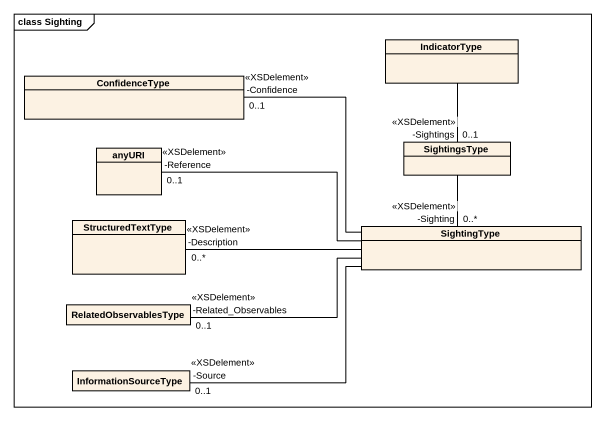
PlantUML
@startuml
mainframe class Sighting
hide circle
hide empty members
class IndicatorType
class ConfidenceType
class anyURI
class SightingsType
class StructuredTextType
class SightingType
class RelatedObservablesType
class InformationSourceType
ConfidenceType "-Confidence\n<<XSDelement>>\n0..1" -right- SightingType
anyURI "-Reference\n<<XSDelement>>\n0..1" -right- SightingType
SightingsType "-Sightings\n<<XSDelement>>\n0..1" -up- IndicatorType
StructuredTextType "-Description\n<<XSDelement>>\n0..*" -right- SightingType
SightingType "-Sighting\n<<XSDelement>>\n0..*" -up- SightingsType
RelatedObservablesType "-Related_Observables\n<<XSDelement>>\n0..1" -right- SightingType
InformationSourceType "-Source\n<<XSDelement>>\n0..1" -right- SightingType
@enduml
